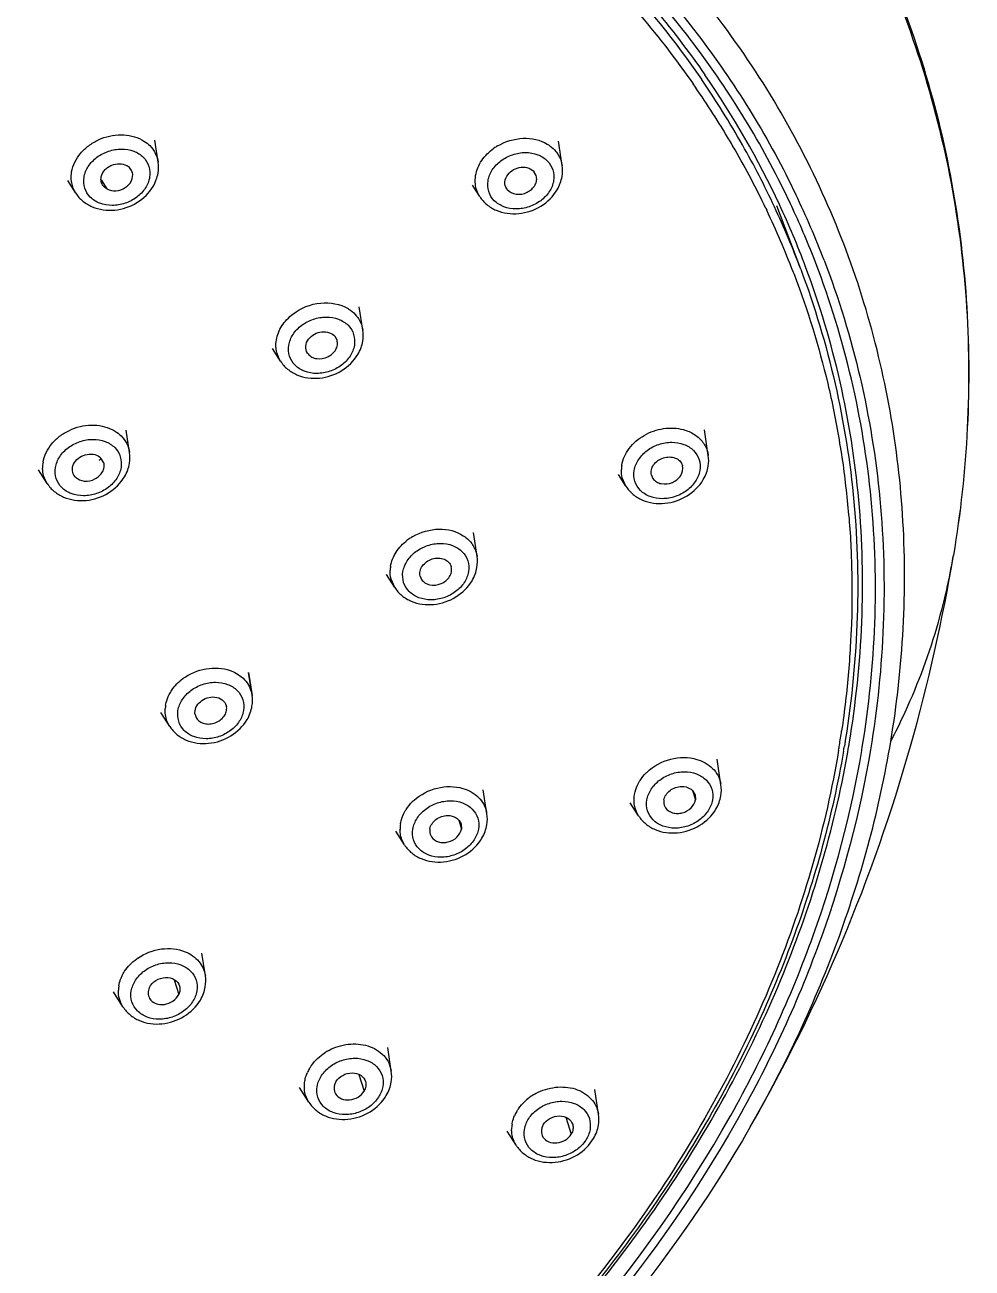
# Model space of a CAD drawing. Extents: x 11391 to 14551, y -233 to 2082.
# Drawn here: x 12485.5 to 12511.71, y 882.06 to 916.44 of the extents above; entities that cross this region are included whole.
import ezdxf

# ---------------------------------------------------------------- set-up
doc = ezdxf.new("R2010")
doc.units = 0
doc.header["$LTSCALE"] = 10
doc.header["$MEASUREMENT"] = 0
doc.layers.get('0').update_dxf_attribs({"linetype": 'CONTINUOUS'})

msp = doc.modelspace()

# ---------------------------------------------------------------- linework, layer by layer
at = {"color": 7, "linetype": 'Continuous'}
for p, q in [((12489.184, 912.648), (12489.091, 913.258)), ((12500.363, 912.551), (12500.259, 913.223)), ((12499.645, 912.273), (12499.593, 912.373)), ((12486.905, 911.79), (12486.684, 912.138)), ((12498.083, 911.693), (12497.885, 912.005)), ((12498.845, 911.891), (12498.831, 911.912)), ((12506.964, 909.684), (12506.303, 911.441)), ((12494.849, 908.001), (12494.75, 908.644)), ((12494.134, 907.72), (12494.08, 907.823)), ((12492.57, 907.144), (12492.351, 907.488)), ((12493.332, 907.342), (12493.315, 907.366)), ((12488.393, 904.619), (12488.299, 905.233)), ((12504.407, 904.538), (12504.299, 905.243)), ((12487.68, 904.332), (12487.602, 904.464)), ((12503.69, 904.261), (12503.694, 904.247)), ((12486.114, 903.761), (12485.872, 904.141)), ((12486.898, 903.935), (12486.856, 903.987)), ((12502.128, 903.681), (12501.922, 904.004)), ((12502.833, 903.991), (12502.875, 903.901)), ((12498.009, 901.742), (12497.907, 902.404)), ((12511.189, 901.772), (12511.189, 901.769)), ((12495.73, 900.884), (12495.504, 901.238)), ((12496.435, 901.194), (12496.474, 901.108)), ((12497.294, 901.461), (12497.296, 901.451)), ((12491.784, 897.901), (12491.687, 898.53)), ((12491.687, 898.53), (12491.785, 897.894)), ((12489.505, 897.043), (12489.258, 897.43)), ((12490.204, 897.385), (12490.246, 897.27)), ((12491.069, 897.616), (12491.078, 897.579)), ((12504.757, 895.427), (12504.648, 896.135)), ((12498.282, 894.623), (12498.179, 895.292)), ((12504.041, 895.148), (12504.049, 895.008)), ((12502.478, 894.569), (12502.249, 894.927)), ((12497.567, 894.341), (12497.575, 894.204)), ((12496.003, 893.765), (12495.761, 894.146)), ((12490.491, 890.144), (12490.395, 890.769)), ((12488.212, 889.286), (12487.946, 889.704)), ((12495.636, 887.505), (12495.536, 888.16)), ((12493.357, 886.647), (12493.097, 887.055)), ((12501.37, 886.315), (12501.264, 887.004)), ((12499.091, 885.457), (12498.841, 885.85)), ((12505.578, 885.985), (12505.597, 886.017))]:
    msp.add_line(p, q, dxfattribs=at)
at = {"color": 9, "linetype": 'Continuous'}
for p, q in [((12487.608, 912.161), (12487.769, 911.904)), ((12498.831, 911.912), (12498.845, 911.891)), ((12505.998, 911.366), (12506.023, 911.314)), ((12507.108, 909.726), (12507.098, 909.754)), ((12506.753, 909.614), (12506.758, 909.601)), ((12506.758, 909.601), (12506.78, 909.544)), ((12493.316, 907.366), (12493.332, 907.342)), ((12504.391, 904.617), (12504.407, 904.538)), ((12503.69, 904.262), (12503.694, 904.247)), ((12502.128, 903.681), (12502.027, 903.914)), ((12497.993, 901.82), (12498.009, 901.742)), ((12511.184, 901.737), (12511.189, 901.772)), ((12495.73, 900.884), (12495.629, 901.117)), ((12491.068, 897.615), (12491.078, 897.579)), ((12508.653, 896.371), (12508.657, 896.397)), ((12508.657, 896.397), (12508.668, 896.463)), ((12503.968, 895.267), (12504.049, 895.008)), ((12497.501, 894.45), (12497.575, 894.204)), ((12489.631, 890.036), (12489.753, 889.628)), ((12494.736, 887.416), (12494.881, 886.958)), ((12500.463, 886.231), (12500.615, 885.768)), ((12505.009, 886.25), (12505.027, 886.283)), ((12505.206, 886.157), (12505.189, 886.128)), ((12505.224, 886.19), (12505.206, 886.157))]:
    msp.add_line(p, q, dxfattribs=at)
for centre, radius, start, end in [((12483.788, 900.879), 24.798, 29.5859, 34.5406), ((12483.703, 900.641), 24.743, 30.8749, 34.9352), ((12484.178, 900.932), 24.186, 29.8897, 30.8608), ((12499.326, 911.826), 1.474, 120.7279, 125.2169), ((12484, 900.834), 24.39, 25.5847, 29.8803), ((12484.125, 901.075), 24.408, 25.0512, 29.5762), ((12484.461, 901.044), 24.554, 24.8309, 25.524), ((12484.544, 901.077), 24.709, 21.0072, 25.5923), ((12484.347, 900.996), 24.007, 21.0373, 25.455), ((12484.243, 901.132), 24.277, 20.6262, 25.048), ((12484.471, 901.05), 24.542, 21.0237, 24.8301), ((12486.873, 904.199), 0.886, 170.4965, 181.1004), ((12486.423, 905.689), 1.714, 311.3288, 313.8217), ((12502.895, 904.118), 0.894, 170.5051, 178.1961), ((12496.966, 901.025), 1.464, 122.4057, 127.3341), ((12496.977, 901.009), 1.484, 120.0501, 122.4139), ((12494.554, 904.549), 16.865, 344.0959, 350.4019), ((12496.497, 901.321), 0.894, 170.5051, 178.1961), ((12490.737, 897.191), 1.456, 123.1976, 126.518), ((12490.278, 897.48), 0.9, 170.5185, 176.2617), ((12480.055, 901.036), 28.341, 350.8282, 351.6542), ((12481.333, 900.832), 27.047, 350.539, 350.8237), ((12480.833, 901.141), 27.85, 350.342, 350.5384), ((12503.64, 894.799), 1.348, 133.4318, 134.6607), ((12503.954, 895.304), 0.812, 8.6974, 11.8963), ((12497.174, 893.986), 1.361, 131.9063, 134.6546), ((12497.479, 894.5), 0.812, 8.6974, 11.8963), ((12496.762, 894.204), 0.885, 170.5021, 181.0769), ((12489.441, 889.438), 1.452, 124.4345, 125.7747), ((12488.977, 889.724), 0.892, 170.516, 178.3585), ((12489.135, 889.681), 1.056, 154.4171, 159.5834), ((12494.609, 886.764), 1.493, 118.2234, 122.8082), ((12494.326, 887.02), 1.107, 149.4242, 156.096), ((12500.302, 885.634), 1.421, 123.9073, 133.0625), ((12500.341, 885.577), 1.49, 118.2202, 123.9523), ((12500.06, 885.831), 1.107, 149.4246, 156.0962), ((12499.851, 885.896), 0.887, 170.5072, 180.2012)]:
    msp.add_arc(centre, radius, start, end, dxfattribs=at)
at = {"color": 7, "linetype": 'Continuous'}
for centre, radius, start, end in [((12484.065, 901.041), 24.628, 25.0551, 34.6996), ((12488.074, 912.549), 1.128, 329.4741, 339.948), ((12499.252, 912.452), 1.128, 329.4741, 339.948), ((12484.413, 901.215), 24.239, 20.6268, 25.0323), ((12493.739, 907.903), 1.128, 329.4741, 339.948), ((12487.283, 904.52), 1.128, 329.4741, 339.948), ((12503.297, 904.44), 1.128, 329.4741, 339.948), ((12463.639, 909.696), 48.206, 344.1083, 350.5348), ((12496.899, 901.643), 1.128, 329.4741, 339.948), ((12490.674, 897.802), 1.128, 329.4741, 339.948), ((12464.889, 909.299), 46.895, 330.2337, 344.1572), ((12480.722, 901.072), 27.828, 350.2403, 350.5384), ((12503.646, 895.328), 1.128, 329.4741, 339.948), ((12497.172, 894.524), 1.128, 329.4741, 339.948), ((12489.381, 890.045), 1.128, 329.4741, 339.948), ((12494.526, 887.406), 1.128, 329.4741, 339.948), ((12500.26, 886.216), 1.128, 329.4741, 339.948)]:
    msp.add_arc(centre, radius, start, end, dxfattribs=at)
at = {"color": 9, "linetype": 'Continuous'}
for points, knots in [([(12509.455, 896.624), (12509.799, 898.691), (12510.033, 902.871), (12508.901, 909.007), (12506.323, 914.664), (12502.408, 919.603), (12497.327, 923.631), (12491.291, 926.602), (12484.536, 928.415), (12477.32, 929.015), (12469.909, 928.381), (12460.178, 925.943), (12451.155, 921.249), (12443.791, 914.71), (12439.367, 909.139), (12436.186, 903.078), (12434.954, 898.768), (12434.597, 896.623)], [0, 0, 0, 0, 0.057279, 0.113229, 0.168926, 0.225491, 0.283876, 0.344681, 0.408101, 0.473925, 0.541618, 0.610414, 0.747275, 0.814026, 0.878586, 0.940574, 1, 1, 1, 1]), ([(12435.366, 896.622), (12435.673, 898.38), (12436.639, 901.907), (12439.016, 906.946), (12442.278, 911.696), (12447.735, 917.53), (12456.234, 923.402), (12467.924, 927.558), (12480.07, 928.515), (12489.755, 926.473), (12496.463, 923.173), (12500.772, 920.007), (12504.311, 916.195), (12506.101, 913.269), (12506.828, 911.75)], [0, 0, 0, 0, 0.058256, 0.118591, 0.181072, 0.245532, 0.378538, 0.513692, 0.646024, 0.771485, 0.831227, 0.888946, 0.945009, 1, 1, 1, 1]), ([(12506.619, 911.625), (12505.897, 913.137), (12504.119, 916.048), (12500.603, 919.843), (12496.319, 922.994), (12489.649, 926.278), (12480.015, 928.31), (12467.935, 927.356), (12456.31, 923.217), (12447.862, 917.37), (12442.44, 911.563), (12439.203, 906.835), (12436.848, 901.821), (12435.894, 898.313), (12435.592, 896.564)], [0, 0, 0, 0, 0.054994, 0.111057, 0.168777, 0.228521, 0.353993, 0.486343, 0.621509, 0.754513, 0.818966, 0.881436, 0.941758, 1, 1, 1, 1]), ([(12474.913, 927.536), (12477.885, 927.698), (12483.746, 927.414), (12490.727, 925.434), (12495.68, 922.926), (12498.983, 920.654), (12501.867, 918.001), (12503.492, 915.99), (12504.215, 914.939)], [0, 0, 0, 0, 0.268409, 0.524543, 0.647787, 0.767816, 0.885019, 1, 1, 1, 1]), ([(12436.217, 896.386), (12436.489, 898.019), (12437.343, 901.295), (12439.45, 906), (12442.351, 910.466), (12447.225, 916.012), (12454.876, 921.747), (12465.54, 926.141), (12476.832, 927.752), (12486.074, 926.601), (12492.728, 924.167), (12497.156, 921.684), (12500.977, 918.578), (12503.079, 916.112), (12503.988, 914.81)], [0, 0, 0, 0, 0.057753, 0.117461, 0.179204, 0.242865, 0.374388, 0.508704, 0.641328, 0.768271, 0.829003, 0.887713, 0.944583, 1, 1, 1, 1]), ([(12502.797, 927.273), (12504.486, 925.657), (12507.478, 922.049), (12510.487, 915.716), (12511.828, 908.812), (12511.578, 904.101), (12511.19, 901.773)], [0, 0, 0, 0, 0.251318, 0.4983, 0.746183, 1, 1, 1, 1]), ([(12486.791, 912.375), (12486.822, 912.562), (12486.964, 912.839), (12487.258, 913.112), (12487.623, 913.329), (12488.14, 913.449), (12488.559, 913.359), (12488.732, 913.265)], [0, 0, 0, 0, 0.234828, 0.362618, 0.49438, 0.756396, 1, 1, 1, 1]), ([(12488.732, 913.265), (12488.753, 913.254), (12488.832, 913.207), (12488.905, 913.15), (12488.953, 913.102)], [0, 0, 0, 0, 0.254839, 1, 1, 1, 1]), ([(12498.572, 913.093), (12498.785, 913.22), (12499.259, 913.367), (12499.755, 913.263), (12499.951, 913.145)], [0, 0, 0, 0, 0.519227, 1, 1, 1, 1]), ([(12487.134, 912.229), (12487.151, 912.334), (12487.24, 912.547), (12487.484, 912.799), (12487.807, 912.967), (12488.164, 913.028), (12488.507, 912.973), (12488.787, 912.802), (12488.954, 912.534), (12488.965, 912.327), (12488.949, 912.229)], [0, 0, 0, 0, 0.121325, 0.252676, 0.390138, 0.526787, 0.656072, 0.775106, 0.887036, 1, 1, 1, 1]), ([(12488.953, 913.102), (12489.014, 913.04), (12489.118, 912.899), (12489.171, 912.732), (12489.184, 912.648)], [0, 0, 0, 0, 0.50306, 1, 1, 1, 1]), ([(12497.969, 912.278), (12497.993, 912.424), (12498.119, 912.717), (12498.344, 912.938), (12498.476, 913.031)], [0, 0, 0, 0, 0.479479, 1, 1, 1, 1]), ([(12498.312, 912.132), (12498.33, 912.238), (12498.418, 912.45), (12498.663, 912.702), (12498.985, 912.87), (12499.342, 912.932), (12499.685, 912.876), (12499.965, 912.706), (12500.132, 912.438), (12500.143, 912.23), (12500.127, 912.132)], [0, 0, 0, 0, 0.121325, 0.252677, 0.39014, 0.526788, 0.656071, 0.775106, 0.887034, 1, 1, 1, 1]), ([(12499.951, 913.145), (12499.974, 913.131), (12500.063, 913.073), (12500.141, 913), (12500.19, 912.939)], [0, 0, 0, 0, 0.256173, 1, 1, 1, 1]), ([(12500.19, 912.939), (12500.213, 912.911), (12500.296, 912.794), (12500.346, 912.656), (12500.363, 912.551)], [0, 0, 0, 0, 0.252664, 1, 1, 1, 1]), ([(12486.905, 911.79), (12486.85, 911.876), (12486.799, 912.007), (12486.782, 912.143), (12486.78, 912.177)], [0, 0, 0, 0, 0.747329, 1, 1, 1, 1]), ([(12488.949, 912.229), (12488.931, 912.123), (12488.842, 911.91), (12488.598, 911.658), (12488.275, 911.49), (12487.918, 911.429), (12487.575, 911.484), (12487.295, 911.655), (12487.128, 911.923), (12487.117, 912.13), (12487.134, 912.229)], [0, 0, 0, 0, 0.121325, 0.252676, 0.390138, 0.526787, 0.656072, 0.775106, 0.887036, 1, 1, 1, 1]), ([(12500.127, 912.132), (12500.109, 912.026), (12500.02, 911.813), (12499.776, 911.561), (12499.453, 911.393), (12499.096, 911.332), (12498.754, 911.387), (12498.473, 911.558), (12498.306, 911.826), (12498.296, 912.033), (12498.312, 912.132)], [0, 0, 0, 0, 0.121325, 0.252677, 0.39014, 0.526788, 0.656071, 0.775106, 0.887034, 1, 1, 1, 1]), ([(12508.668, 896.463), (12509.039, 898.722), (12509.226, 903.299), (12508.182, 907.768), (12507.38, 909.854)], [0, 0, 0, 0, 0.505969, 1, 1, 1, 1]), ([(12507.61, 909.934), (12508.42, 907.825), (12509.471, 903.307), (12509.274, 898.68), (12508.893, 896.397)], [0, 0, 0, 0, 0.493978, 1, 1, 1, 1]), ([(12506.78, 909.544), (12507.155, 908.56), (12507.544, 907.295), (12507.889, 905.75), (12508.023, 904.967), (12508.157, 904.181), (12508.237, 903.388), (12508.326, 902.592), (12508.355, 901.924), (12508.373, 901.388), (12508.378, 900.985), (12508.378, 900.582), (12508.387, 900.178), (12508.361, 899.772), (12508.332, 899.23), (12508.294, 898.551), (12508.205, 897.737), (12508.136, 897.194), (12508.096, 896.923)], [0, 0, 0, 0, 0.246402, 0.308217, 0.370227, 0.432205, 0.494508, 0.55673, 0.619368, 0.650747, 0.682189, 0.71363, 0.744991, 0.776775, 0.808545, 0.871986, 0.935879, 1, 1, 1, 1]), ([(12508.305, 896.563), (12508.674, 898.781), (12508.874, 903.276), (12507.879, 907.671), (12507.108, 909.726)], [0, 0, 0, 0, 0.506011, 1, 1, 1, 1]), ([(12492.915, 908.446), (12493.133, 908.614), (12493.653, 908.824), (12494.218, 908.728), (12494.438, 908.595)], [0, 0, 0, 0, 0.517766, 1, 1, 1, 1]), ([(12492.455, 907.728), (12492.478, 907.865), (12492.592, 908.141), (12492.796, 908.355), (12492.915, 908.446)], [0, 0, 0, 0, 0.480365, 1, 1, 1, 1]), ([(12494.438, 908.595), (12494.461, 908.581), (12494.549, 908.523), (12494.628, 908.45), (12494.677, 908.389)], [0, 0, 0, 0, 0.256173, 1, 1, 1, 1]), ([(12494.677, 908.389), (12494.7, 908.361), (12494.782, 908.245), (12494.833, 908.107), (12494.849, 908.001)], [0, 0, 0, 0, 0.252664, 1, 1, 1, 1]), ([(12492.799, 907.582), (12492.816, 907.688), (12492.905, 907.901), (12493.149, 908.153), (12493.472, 908.321), (12493.829, 908.382), (12494.172, 908.327), (12494.452, 908.156), (12494.619, 907.888), (12494.63, 907.681), (12494.613, 907.582)], [0, 0, 0, 0, 0.121325, 0.252677, 0.39014, 0.526788, 0.656071, 0.775106, 0.887034, 1, 1, 1, 1]), ([(12492.57, 907.144), (12492.516, 907.229), (12492.464, 907.358), (12492.447, 907.492), (12492.445, 907.526)], [0, 0, 0, 0, 0.747601, 1, 1, 1, 1]), ([(12494.613, 907.582), (12494.596, 907.477), (12494.507, 907.264), (12494.263, 907.012), (12493.94, 906.844), (12493.583, 906.782), (12493.24, 906.838), (12492.96, 907.009), (12492.793, 907.277), (12492.782, 907.484), (12492.799, 907.582)], [0, 0, 0, 0, 0.121325, 0.252677, 0.39014, 0.526788, 0.656071, 0.775106, 0.887034, 1, 1, 1, 1]), ([(12485.999, 904.346), (12486.03, 904.53), (12486.168, 904.803), (12486.455, 905.074), (12486.812, 905.292), (12487.32, 905.418), (12487.735, 905.339), (12487.91, 905.252)], [0, 0, 0, 0, 0.234368, 0.361784, 0.493225, 0.755275, 1, 1, 1, 1]), ([(12502.013, 904.265), (12502.041, 904.431), (12502.197, 904.764), (12502.62, 905.123), (12503.156, 905.312), (12503.54, 905.298), (12503.716, 905.25)], [0, 0, 0, 0, 0.232293, 0.486175, 0.748356, 1, 1, 1, 1]), ([(12486.343, 904.2), (12486.36, 904.305), (12486.449, 904.518), (12486.693, 904.77), (12487.016, 904.938), (12487.373, 905), (12487.716, 904.944), (12487.996, 904.774), (12488.163, 904.505), (12488.174, 904.298), (12488.157, 904.2)], [0, 0, 0, 0, 0.121325, 0.252677, 0.39014, 0.526788, 0.656071, 0.775106, 0.887034, 1, 1, 1, 1]), ([(12487.91, 905.252), (12487.933, 905.241), (12488.024, 905.191), (12488.107, 905.127), (12488.162, 905.073)], [0, 0, 0, 0, 0.256351, 1, 1, 1, 1]), ([(12488.162, 905.073), (12488.223, 905.011), (12488.327, 904.87), (12488.38, 904.703), (12488.393, 904.619)], [0, 0, 0, 0, 0.503052, 1, 1, 1, 1]), ([(12503.716, 905.25), (12503.825, 905.221), (12504.031, 905.133), (12504.196, 904.981), (12504.259, 904.895)], [0, 0, 0, 0, 0.515743, 1, 1, 1, 1]), ([(12502.356, 904.119), (12502.374, 904.225), (12502.463, 904.438), (12502.707, 904.69), (12503.03, 904.858), (12503.387, 904.919), (12503.729, 904.864), (12504.01, 904.693), (12504.177, 904.425), (12504.187, 904.218), (12504.171, 904.119)], [0, 0, 0, 0, 0.121325, 0.252677, 0.39014, 0.526788, 0.656071, 0.775106, 0.887034, 1, 1, 1, 1]), ([(12486.114, 903.761), (12486.055, 903.854), (12486.001, 903.998), (12485.988, 904.145), (12485.987, 904.182)], [0, 0, 0, 0, 0.746671, 1, 1, 1, 1]), ([(12488.157, 904.2), (12488.14, 904.094), (12488.051, 903.881), (12487.807, 903.629), (12487.484, 903.461), (12487.127, 903.4), (12486.784, 903.455), (12486.504, 903.626), (12486.337, 903.894), (12486.326, 904.101), (12486.343, 904.2)], [0, 0, 0, 0, 0.121325, 0.252677, 0.39014, 0.526788, 0.656071, 0.775106, 0.887034, 1, 1, 1, 1]), ([(12504.171, 904.119), (12504.153, 904.014), (12504.065, 903.801), (12503.82, 903.549), (12503.498, 903.381), (12503.141, 903.319), (12502.798, 903.375), (12502.518, 903.545), (12502.351, 903.813), (12502.34, 904.021), (12502.356, 904.119)], [0, 0, 0, 0, 0.121325, 0.252677, 0.39014, 0.526788, 0.656071, 0.775106, 0.887034, 1, 1, 1, 1]), ([(12495.615, 901.469), (12495.638, 901.606), (12495.753, 901.884), (12495.958, 902.098), (12496.079, 902.19)], [0, 0, 0, 0, 0.480287, 1, 1, 1, 1]), ([(12496.234, 902.293), (12496.451, 902.419), (12496.934, 902.561), (12497.435, 902.443), (12497.628, 902.316)], [0, 0, 0, 0, 0.520543, 1, 1, 1, 1]), ([(12497.628, 902.316), (12497.651, 902.302), (12497.738, 902.24), (12497.814, 902.162), (12497.861, 902.098)], [0, 0, 0, 0, 0.255637, 1, 1, 1, 1]), ([(12495.958, 901.323), (12495.976, 901.428), (12496.065, 901.641), (12496.309, 901.893), (12496.632, 902.061), (12496.989, 902.122), (12497.331, 902.067), (12497.612, 901.896), (12497.779, 901.628), (12497.789, 901.421), (12497.773, 901.323)], [0, 0, 0, 0, 0.121325, 0.252677, 0.39014, 0.526788, 0.656071, 0.775106, 0.887034, 1, 1, 1, 1]), ([(12497.773, 901.323), (12497.755, 901.217), (12497.667, 901.004), (12497.422, 900.752), (12497.1, 900.584), (12496.743, 900.523), (12496.4, 900.578), (12496.12, 900.749), (12495.953, 901.017), (12495.942, 901.224), (12495.958, 901.323)], [0, 0, 0, 0, 0.121325, 0.252677, 0.39014, 0.526788, 0.656071, 0.775106, 0.887034, 1, 1, 1, 1]), ([(12509.454, 896.622), (12509.593, 896.889), (12510.115, 897.956), (12510.531, 899.075), (12510.774, 899.928)], [0, 0, 0, 0, 0.253263, 1, 1, 1, 1]), ([(12489.94, 898.41), (12490.135, 898.538), (12490.578, 898.7), (12491.053, 898.645), (12491.255, 898.556)], [0, 0, 0, 0, 0.51451, 1, 1, 1, 1]), ([(12491.255, 898.556), (12491.391, 898.496), (12491.638, 898.32), (12491.762, 898.041), (12491.784, 897.901)], [0, 0, 0, 0, 0.513144, 1, 1, 1, 1]), ([(12489.488, 897.92), (12489.51, 897.962), (12489.61, 898.131), (12489.751, 898.273), (12489.87, 898.362)], [0, 0, 0, 0, 0.241999, 1, 1, 1, 1]), ([(12489.733, 897.482), (12489.751, 897.588), (12489.84, 897.801), (12490.084, 898.052), (12490.407, 898.221), (12490.764, 898.282), (12491.106, 898.227), (12491.387, 898.056), (12491.554, 897.788), (12491.564, 897.58), (12491.548, 897.482)], [0, 0, 0, 0, 0.121325, 0.252677, 0.39014, 0.526788, 0.656071, 0.775106, 0.887034, 1, 1, 1, 1]), ([(12489.39, 897.628), (12489.394, 897.653), (12489.415, 897.753), (12489.453, 897.851), (12489.488, 897.92)], [0, 0, 0, 0, 0.244244, 1, 1, 1, 1]), ([(12491.548, 897.482), (12491.53, 897.376), (12491.442, 897.163), (12491.197, 896.911), (12490.875, 896.743), (12490.518, 896.682), (12490.175, 896.737), (12489.895, 896.908), (12489.728, 897.176), (12489.717, 897.384), (12489.733, 897.482)], [0, 0, 0, 0, 0.121325, 0.252677, 0.39014, 0.526788, 0.656071, 0.775106, 0.887034, 1, 1, 1, 1]), ([(12466.852, 865.386), (12471.665, 865.386), (12481.371, 867.039), (12492.218, 872.682), (12499.353, 878.996), (12503.64, 884.375), (12506.732, 890.23), (12507.936, 894.395), (12508.289, 896.469)], [0, 0, 0, 0, 0.258775, 0.519132, 0.646124, 0.768949, 0.886903, 1, 1, 1, 1]), ([(12508.012, 896.386), (12507.659, 894.266), (12506.426, 890.005), (12504.332, 886.105), (12503.089, 884.235)], [0, 0, 0, 0, 0.489139, 1, 1, 1, 1]), ([(12505.027, 886.283), (12505.921, 887.873), (12507.434, 891.145), (12508.362, 894.633), (12508.653, 896.371)], [0, 0, 0, 0, 0.50872, 1, 1, 1, 1]), ([(12508.893, 896.397), (12508.6, 894.638), (12507.663, 891.109), (12506.131, 887.799), (12505.224, 886.19)], [0, 0, 0, 0, 0.491232, 1, 1, 1, 1]), ([(12505.597, 886.017), (12506.552, 887.685), (12508.167, 891.122), (12509.15, 894.793), (12509.454, 896.622)], [0, 0, 0, 0, 0.508985, 1, 1, 1, 1]), ([(12502.713, 895.778), (12502.893, 895.949), (12503.343, 896.193), (12503.859, 896.199), (12504.091, 896.131)], [0, 0, 0, 0, 0.507009, 1, 1, 1, 1]), ([(12504.091, 896.131), (12504.251, 896.084), (12504.55, 895.924), (12504.717, 895.623), (12504.749, 895.471)], [0, 0, 0, 0, 0.518134, 1, 1, 1, 1]), ([(12502.474, 895.471), (12502.488, 895.497), (12502.55, 895.6), (12502.627, 895.694), (12502.692, 895.758)], [0, 0, 0, 0, 0.244628, 1, 1, 1, 1]), ([(12502.706, 895.008), (12502.724, 895.113), (12502.813, 895.326), (12503.057, 895.578), (12503.38, 895.746), (12503.737, 895.808), (12504.079, 895.752), (12504.359, 895.582), (12504.526, 895.314), (12504.537, 895.106), (12504.521, 895.008)], [0, 0, 0, 0, 0.121325, 0.252677, 0.39014, 0.526788, 0.656071, 0.775106, 0.887034, 1, 1, 1, 1]), ([(12496.265, 894.999), (12496.446, 895.161), (12496.888, 895.391), (12497.391, 895.394), (12497.617, 895.328)], [0, 0, 0, 0, 0.507609, 1, 1, 1, 1]), ([(12497.617, 895.328), (12497.777, 895.281), (12498.075, 895.121), (12498.242, 894.82), (12498.274, 894.668)], [0, 0, 0, 0, 0.518134, 1, 1, 1, 1]), ([(12502.363, 895.154), (12502.367, 895.181), (12502.391, 895.291), (12502.434, 895.397), (12502.474, 895.471)], [0, 0, 0, 0, 0.243678, 1, 1, 1, 1]), ([(12496.232, 894.204), (12496.249, 894.31), (12496.338, 894.523), (12496.582, 894.775), (12496.905, 894.943), (12497.262, 895.004), (12497.605, 894.949), (12497.885, 894.778), (12498.052, 894.51), (12498.063, 894.303), (12498.046, 894.204)], [0, 0, 0, 0, 0.121325, 0.252677, 0.39014, 0.526788, 0.656071, 0.775106, 0.887034, 1, 1, 1, 1]), ([(12504.521, 895.008), (12504.503, 894.902), (12504.415, 894.689), (12504.17, 894.437), (12503.847, 894.269), (12503.49, 894.208), (12503.148, 894.263), (12502.868, 894.434), (12502.701, 894.702), (12502.69, 894.909), (12502.706, 895.008)], [0, 0, 0, 0, 0.121325, 0.252677, 0.39014, 0.526788, 0.656071, 0.775106, 0.887034, 1, 1, 1, 1]), ([(12495.888, 894.35), (12495.893, 894.377), (12495.916, 894.487), (12495.959, 894.593), (12496, 894.668)], [0, 0, 0, 0, 0.243678, 1, 1, 1, 1]), ([(12496, 894.668), (12496.014, 894.694), (12496.076, 894.797), (12496.153, 894.891), (12496.217, 894.954)], [0, 0, 0, 0, 0.244628, 1, 1, 1, 1]), ([(12502.478, 894.569), (12502.422, 894.657), (12502.369, 894.791), (12502.354, 894.93), (12502.352, 894.965)], [0, 0, 0, 0, 0.747094, 1, 1, 1, 1]), ([(12496.003, 893.765), (12495.944, 893.859), (12495.89, 894.002), (12495.877, 894.15), (12495.876, 894.187)], [0, 0, 0, 0, 0.746573, 1, 1, 1, 1]), ([(12498.046, 894.204), (12498.029, 894.098), (12497.94, 893.886), (12497.696, 893.634), (12497.373, 893.466), (12497.016, 893.404), (12496.673, 893.46), (12496.393, 893.63), (12496.226, 893.898), (12496.215, 894.106), (12496.232, 894.204)], [0, 0, 0, 0, 0.121325, 0.252677, 0.39014, 0.526788, 0.656071, 0.775106, 0.887034, 1, 1, 1, 1]), ([(12488.62, 890.635), (12488.813, 890.767), (12489.254, 890.939), (12489.731, 890.894), (12489.936, 890.81)], [0, 0, 0, 0, 0.513347, 1, 1, 1, 1]), ([(12488.182, 890.137), (12488.204, 890.183), (12488.309, 890.367), (12488.462, 890.522), (12488.593, 890.616)], [0, 0, 0, 0, 0.241006, 1, 1, 1, 1]), ([(12488.441, 889.725), (12488.458, 889.831), (12488.547, 890.044), (12488.791, 890.296), (12489.114, 890.464), (12489.471, 890.525), (12489.814, 890.47), (12490.094, 890.299), (12490.261, 890.031), (12490.272, 889.823), (12490.255, 889.725)], [0, 0, 0, 0, 0.121325, 0.252677, 0.39014, 0.526788, 0.656071, 0.775106, 0.887034, 1, 1, 1, 1]), ([(12489.936, 890.81), (12490.078, 890.752), (12490.338, 890.576), (12490.469, 890.288), (12490.491, 890.144)], [0, 0, 0, 0, 0.51413, 1, 1, 1, 1]), ([(12488.212, 889.286), (12488.169, 889.354), (12488.102, 889.505), (12488.083, 889.668), (12488.086, 889.75)], [0, 0, 0, 0, 0.497343, 1, 1, 1, 1]), ([(12490.255, 889.725), (12490.238, 889.619), (12490.149, 889.406), (12489.905, 889.155), (12489.582, 888.986), (12489.225, 888.925), (12488.882, 888.98), (12488.602, 889.151), (12488.435, 889.419), (12488.424, 889.627), (12488.441, 889.725)], [0, 0, 0, 0, 0.121325, 0.252677, 0.39014, 0.526788, 0.656071, 0.775106, 0.887034, 1, 1, 1, 1]), ([(12493.903, 888.08), (12494.07, 888.169), (12494.432, 888.285), (12494.814, 888.258), (12494.987, 888.204)], [0, 0, 0, 0, 0.511679, 1, 1, 1, 1]), ([(12494.987, 888.204), (12495.151, 888.154), (12495.383, 888.019), (12495.575, 887.742), (12495.624, 887.584), (12495.636, 887.505)], [0, 0, 0, 0, 0.51455, 0.758377, 1, 1, 1, 1]), ([(12493.373, 887.583), (12493.388, 887.608), (12493.453, 887.709), (12493.532, 887.8), (12493.598, 887.862)], [0, 0, 0, 0, 0.244119, 1, 1, 1, 1]), ([(12493.586, 887.086), (12493.603, 887.191), (12493.692, 887.404), (12493.936, 887.656), (12494.259, 887.824), (12494.616, 887.886), (12494.959, 887.83), (12495.239, 887.66), (12495.406, 887.392), (12495.417, 887.184), (12495.4, 887.086)], [0, 0, 0, 0, 0.121325, 0.252677, 0.39014, 0.526788, 0.656071, 0.775106, 0.887034, 1, 1, 1, 1]), ([(12493.242, 887.232), (12493.246, 887.252), (12493.262, 887.333), (12493.289, 887.412), (12493.314, 887.469)], [0, 0, 0, 0, 0.245716, 1, 1, 1, 1]), ([(12493.247, 886.918), (12493.231, 886.994), (12493.225, 887.101), (12493.238, 887.205), (12493.242, 887.232)], [0, 0, 0, 0, 0.745801, 1, 1, 1, 1]), ([(12495.4, 887.086), (12495.383, 886.98), (12495.294, 886.767), (12495.05, 886.515), (12494.727, 886.347), (12494.37, 886.286), (12494.027, 886.341), (12493.747, 886.512), (12493.58, 886.78), (12493.569, 886.987), (12493.586, 887.086)], [0, 0, 0, 0, 0.121325, 0.252677, 0.39014, 0.526788, 0.656071, 0.775106, 0.887034, 1, 1, 1, 1]), ([(12499.637, 886.89), (12499.804, 886.98), (12500.166, 887.095), (12500.548, 887.068), (12500.721, 887.015)], [0, 0, 0, 0, 0.511679, 1, 1, 1, 1]), ([(12500.721, 887.015), (12500.885, 886.964), (12501.117, 886.83), (12501.309, 886.552), (12501.358, 886.395), (12501.37, 886.315)], [0, 0, 0, 0, 0.51455, 0.758377, 1, 1, 1, 1]), ([(12499.107, 886.394), (12499.122, 886.419), (12499.186, 886.519), (12499.266, 886.61), (12499.332, 886.672)], [0, 0, 0, 0, 0.244119, 1, 1, 1, 1]), ([(12499.319, 885.896), (12499.337, 886.002), (12499.426, 886.215), (12499.67, 886.467), (12499.993, 886.635), (12500.35, 886.696), (12500.693, 886.641), (12500.973, 886.47), (12501.14, 886.202), (12501.151, 885.995), (12501.134, 885.896)], [0, 0, 0, 0, 0.121325, 0.252677, 0.39014, 0.526788, 0.656071, 0.775106, 0.887034, 1, 1, 1, 1]), ([(12505.189, 886.128), (12500.436, 877.728), (12483.969, 864.726), (12463.009, 863.694), (12453.911, 866.902)], [0, 0, 0, 0, 0.500104, 1, 1, 1, 1]), ([(12453.94, 867.122), (12462.994, 863.902), (12483.885, 864.906), (12500.289, 877.873), (12505.009, 886.25)], [0, 0, 0, 0, 0.499871, 1, 1, 1, 1]), ([(12498.976, 886.042), (12498.979, 886.062), (12498.996, 886.143), (12499.023, 886.222), (12499.048, 886.279)], [0, 0, 0, 0, 0.245716, 1, 1, 1, 1]), ([(12499.091, 885.457), (12499.03, 885.553), (12498.975, 885.702), (12498.964, 885.854), (12498.964, 885.893)], [0, 0, 0, 0, 0.746296, 1, 1, 1, 1]), ([(12501.134, 885.896), (12501.116, 885.79), (12501.028, 885.578), (12500.783, 885.326), (12500.461, 885.158), (12500.104, 885.096), (12499.761, 885.152), (12499.481, 885.322), (12499.314, 885.59), (12499.303, 885.798), (12499.319, 885.896)], [0, 0, 0, 0, 0.121325, 0.252677, 0.39014, 0.526788, 0.656071, 0.775106, 0.887034, 1, 1, 1, 1]), ([(12503.089, 884.235), (12501.091, 881.229), (12496.058, 875.685), (12486.553, 869.577), (12475.733, 865.933), (12468.113, 865.364), (12464.389, 865.598)], [0, 0, 0, 0, 0.241968, 0.494433, 0.749895, 1, 1, 1, 1])]:
    msp.add_open_spline(points, degree=3, knots=knots, dxfattribs=at)
at = {"color": 7, "linetype": 'Continuous'}
for points, knots in [([(12435.797, 896.514), (12436.071, 898.162), (12436.935, 901.471), (12439.067, 906.225), (12442.003, 910.739), (12446.94, 916.347), (12454.69, 922.144), (12465.49, 926.579), (12476.919, 928.194), (12486.265, 927.014), (12492.984, 924.538), (12497.448, 922.02), (12501.292, 918.873), (12503.401, 916.378), (12504.313, 915.061)], [0, 0, 0, 0, 0.057674, 0.11735, 0.179101, 0.242807, 0.374484, 0.50898, 0.641735, 0.768694, 0.829378, 0.887997, 0.94474, 1, 1, 1, 1]), ([(12502.897, 927.388), (12504.572, 925.755), (12507.538, 922.114), (12510.513, 915.748), (12511.833, 908.823), (12511.578, 904.104), (12511.189, 901.772)], [0, 0, 0, 0, 0.251042, 0.498265, 0.74639, 1, 1, 1, 1]), ([(12487.617, 912.271), (12487.636, 912.335), (12487.693, 912.427), (12487.803, 912.514), (12487.932, 912.582), (12488.111, 912.618), (12488.254, 912.585), (12488.313, 912.553)], [0, 0, 0, 0, 0.238093, 0.366825, 0.498502, 0.758233, 1, 1, 1, 1]), ([(12488.471, 912.36), (12488.46, 912.4), (12488.42, 912.478), (12488.351, 912.532), (12488.313, 912.553)], [0, 0, 0, 0, 0.488967, 1, 1, 1, 1]), ([(12498.859, 912.299), (12498.901, 912.356), (12499.015, 912.453), (12499.225, 912.516), (12499.436, 912.498), (12499.554, 912.421), (12499.593, 912.373)], [0, 0, 0, 0, 0.256589, 0.521759, 0.772983, 1, 1, 1, 1]), ([(12487.649, 912.014), (12487.625, 912.05), (12487.594, 912.137), (12487.604, 912.228), (12487.617, 912.271)], [0, 0, 0, 0, 0.491124, 1, 1, 1, 1]), ([(12487.769, 911.904), (12487.844, 911.864), (12488.027, 911.833), (12488.282, 911.922), (12488.466, 912.112), (12488.491, 912.287), (12488.471, 912.36)], [0, 0, 0, 0, 0.251191, 0.520202, 0.77507, 1, 1, 1, 1]), ([(12498.83, 911.911), (12498.794, 911.965), (12498.757, 912.109), (12498.817, 912.242), (12498.859, 912.299)], [0, 0, 0, 0, 0.479292, 1, 1, 1, 1]), ([(12498.845, 911.891), (12498.903, 911.82), (12499.097, 911.728), (12499.351, 911.777), (12499.524, 911.891), (12499.618, 912.007), (12499.666, 912.14), (12499.658, 912.232), (12499.646, 912.273)], [0, 0, 0, 0, 0.237023, 0.504587, 0.639855, 0.76853, 0.88771, 1, 1, 1, 1]), ([(12486.905, 911.79), (12486.958, 911.707), (12487.094, 911.555), (12487.449, 911.342), (12487.996, 911.273), (12488.617, 911.483), (12488.938, 911.794), (12489.045, 911.976)], [0, 0, 0, 0, 0.118133, 0.23883, 0.488884, 0.747812, 1, 1, 1, 1]), ([(12487.769, 911.904), (12487.757, 911.911), (12487.71, 911.94), (12487.671, 911.98), (12487.649, 912.014)], [0, 0, 0, 0, 0.257542, 1, 1, 1, 1]), ([(12498.083, 911.693), (12498.137, 911.61), (12498.272, 911.458), (12498.628, 911.245), (12499.175, 911.176), (12499.795, 911.386), (12500.117, 911.697), (12500.224, 911.879)], [0, 0, 0, 0, 0.118133, 0.23883, 0.488884, 0.747812, 1, 1, 1, 1]), ([(12506.964, 909.684), (12507.739, 907.625), (12508.74, 903.222), (12508.541, 898.719), (12508.171, 896.497)], [0, 0, 0, 0, 0.494166, 1, 1, 1, 1]), ([(12493.315, 907.366), (12493.279, 907.42), (12493.244, 907.562), (12493.304, 907.693), (12493.345, 907.749)], [0, 0, 0, 0, 0.479245, 1, 1, 1, 1]), ([(12493.332, 907.342), (12493.36, 907.307), (12493.434, 907.248), (12493.624, 907.189), (12493.885, 907.233), (12494.086, 907.406), (12494.152, 907.587), (12494.146, 907.679), (12494.134, 907.72)], [0, 0, 0, 0, 0.11581, 0.240534, 0.507576, 0.768403, 0.887793, 1, 1, 1, 1]), ([(12493.345, 907.749), (12493.388, 907.806), (12493.502, 907.904), (12493.712, 907.966), (12493.923, 907.949), (12494.04, 907.872), (12494.08, 907.823)], [0, 0, 0, 0, 0.256589, 0.521759, 0.772983, 1, 1, 1, 1]), ([(12492.57, 907.144), (12492.623, 907.06), (12492.759, 906.909), (12493.114, 906.696), (12493.661, 906.626), (12494.282, 906.836), (12494.603, 907.148), (12494.71, 907.33)], [0, 0, 0, 0, 0.118133, 0.23883, 0.488884, 0.747812, 1, 1, 1, 1]), ([(12486.856, 903.987), (12486.825, 904.037), (12486.791, 904.163), (12486.836, 904.283), (12486.869, 904.337)], [0, 0, 0, 0, 0.482432, 1, 1, 1, 1]), ([(12486.869, 904.337), (12486.906, 904.396), (12487.012, 904.501), (12487.218, 904.578), (12487.431, 904.576), (12487.557, 904.51), (12487.602, 904.464)], [0, 0, 0, 0, 0.251998, 0.5162, 0.769876, 1, 1, 1, 1]), ([(12486.898, 903.935), (12486.961, 903.872), (12487.152, 903.797), (12487.396, 903.851), (12487.559, 903.963), (12487.649, 904.075), (12487.695, 904.203), (12487.691, 904.292), (12487.68, 904.332)], [0, 0, 0, 0, 0.239661, 0.50706, 0.641534, 0.769233, 0.888118, 1, 1, 1, 1]), ([(12502.833, 903.991), (12502.821, 904.037), (12502.821, 904.14), (12502.888, 904.283), (12503.008, 904.399), (12503.161, 904.478), (12503.331, 904.501), (12503.492, 904.474), (12503.624, 904.392), (12503.676, 904.306), (12503.69, 904.261)], [0, 0, 0, 0, 0.113363, 0.235424, 0.367334, 0.504699, 0.640766, 0.769552, 0.888187, 1, 1, 1, 1]), ([(12486.114, 903.761), (12486.167, 903.678), (12486.303, 903.526), (12486.658, 903.313), (12487.205, 903.244), (12487.826, 903.454), (12488.147, 903.765), (12488.254, 903.947)], [0, 0, 0, 0, 0.118133, 0.23883, 0.488884, 0.747812, 1, 1, 1, 1]), ([(12502.874, 903.901), (12502.899, 903.864), (12502.968, 903.798), (12503.155, 903.727), (12503.372, 903.755), (12503.55, 903.864), (12503.682, 904.006), (12503.716, 904.161), (12503.694, 904.247)], [0, 0, 0, 0, 0.114892, 0.238057, 0.504433, 0.6409, 0.770825, 1, 1, 1, 1]), ([(12502.128, 903.681), (12502.181, 903.597), (12502.317, 903.445), (12502.672, 903.233), (12503.219, 903.163), (12503.84, 903.373), (12504.161, 903.685), (12504.268, 903.867)], [0, 0, 0, 0, 0.118133, 0.23883, 0.488884, 0.747812, 1, 1, 1, 1]), ([(12496.435, 901.194), (12496.423, 901.241), (12496.423, 901.344), (12496.49, 901.487), (12496.611, 901.603), (12496.766, 901.682), (12496.936, 901.705), (12497.098, 901.676), (12497.229, 901.593), (12497.28, 901.506), (12497.294, 901.461)], [0, 0, 0, 0, 0.113427, 0.235599, 0.367655, 0.505102, 0.641161, 0.769793, 0.888252, 1, 1, 1, 1]), ([(12496.473, 901.108), (12496.497, 901.07), (12496.566, 901.003), (12496.753, 900.931), (12497.022, 900.962), (12497.234, 901.13), (12497.31, 901.313), (12497.307, 901.408), (12497.296, 901.451)], [0, 0, 0, 0, 0.114451, 0.237423, 0.503272, 0.766373, 0.887065, 1, 1, 1, 1]), ([(12495.73, 900.884), (12495.783, 900.801), (12495.919, 900.649), (12496.274, 900.436), (12496.821, 900.367), (12497.442, 900.577), (12497.763, 900.888), (12497.87, 901.07)], [0, 0, 0, 0, 0.118133, 0.23883, 0.488884, 0.747812, 1, 1, 1, 1]), ([(12490.204, 897.385), (12490.195, 897.445), (12490.218, 897.579), (12490.348, 897.739), (12490.535, 897.845), (12490.682, 897.86), (12490.753, 897.853)], [0, 0, 0, 0, 0.224429, 0.472525, 0.738087, 1, 1, 1, 1]), ([(12490.753, 897.853), (12490.825, 897.845), (12490.964, 897.801), (12491.052, 897.679), (12491.07, 897.616)], [0, 0, 0, 0, 0.524841, 1, 1, 1, 1]), ([(12490.246, 897.27), (12490.269, 897.233), (12490.335, 897.168), (12490.466, 897.112), (12490.616, 897.101), (12490.816, 897.145), (12490.99, 897.269), (12491.077, 897.443), (12491.084, 897.536), (12491.078, 897.579)], [0, 0, 0, 0, 0.113382, 0.234902, 0.365173, 0.501007, 0.764566, 0.886409, 1, 1, 1, 1]), ([(12489.505, 897.043), (12489.558, 896.96), (12489.694, 896.808), (12490.049, 896.595), (12490.596, 896.526), (12491.217, 896.736), (12491.538, 897.048), (12491.645, 897.229)], [0, 0, 0, 0, 0.118133, 0.23883, 0.488884, 0.747812, 1, 1, 1, 1]), ([(12508.147, 896.355), (12507.841, 894.577), (12506.866, 891.012), (12504.441, 885.928), (12501.103, 881.154), (12495.521, 875.326), (12488.586, 870.704), (12480.882, 867.577), (12472.873, 865.529), (12464.635, 865.148), (12456.818, 866.579), (12451.439, 868.49), (12446.635, 871.204), (12442.543, 874.651), (12439.29, 878.736), (12437.742, 881.82), (12437.144, 883.409)], [0, 0, 0, 0, 0.058488, 0.119074, 0.181828, 0.24657, 0.380028, 0.44792, 0.515606, 0.647511, 0.711057, 0.772479, 0.831744, 0.889073, 0.944932, 1, 1, 1, 1]), ([(12503.178, 895.008), (12503.195, 895.11), (12503.301, 895.258), (12503.496, 895.358), (12503.612, 895.381), (12503.669, 895.382)], [0, 0, 0, 0, 0.474911, 0.737964, 1, 1, 1, 1]), ([(12503.669, 895.382), (12503.751, 895.383), (12503.875, 895.353), (12503.994, 895.25), (12504.03, 895.183), (12504.041, 895.148)], [0, 0, 0, 0, 0.524998, 0.766676, 1, 1, 1, 1]), ([(12503.178, 895.008), (12503.175, 894.989), (12503.169, 894.914), (12503.192, 894.837), (12503.223, 894.79)], [0, 0, 0, 0, 0.256357, 1, 1, 1, 1]), ([(12503.223, 894.79), (12503.267, 894.724), (12503.381, 894.65), (12503.551, 894.627), (12503.734, 894.652), (12503.938, 894.762), (12504.035, 894.925), (12504.049, 895.008)], [0, 0, 0, 0, 0.229168, 0.357129, 0.491088, 0.757707, 1, 1, 1, 1]), ([(12502.478, 894.569), (12502.531, 894.486), (12502.667, 894.334), (12503.022, 894.121), (12503.569, 894.052), (12504.19, 894.262), (12504.511, 894.573), (12504.618, 894.755)], [0, 0, 0, 0, 0.118133, 0.23883, 0.488884, 0.747812, 1, 1, 1, 1]), ([(12496.703, 894.204), (12496.72, 894.307), (12496.826, 894.454), (12497.022, 894.555), (12497.137, 894.578), (12497.194, 894.579)], [0, 0, 0, 0, 0.47491, 0.737964, 1, 1, 1, 1]), ([(12497.194, 894.579), (12497.277, 894.58), (12497.402, 894.549), (12497.522, 894.444), (12497.557, 894.376), (12497.567, 894.341)], [0, 0, 0, 0, 0.525019, 0.766589, 1, 1, 1, 1]), ([(12496.003, 893.765), (12496.056, 893.682), (12496.192, 893.53), (12496.547, 893.318), (12497.094, 893.248), (12497.715, 893.458), (12498.036, 893.77), (12498.143, 893.952)], [0, 0, 0, 0, 0.118133, 0.23883, 0.488884, 0.747812, 1, 1, 1, 1]), ([(12496.703, 894.204), (12496.7, 894.185), (12496.695, 894.111), (12496.717, 894.036), (12496.747, 893.989)], [0, 0, 0, 0, 0.257163, 1, 1, 1, 1]), ([(12496.747, 893.989), (12496.789, 893.922), (12496.904, 893.847), (12497.074, 893.823), (12497.258, 893.848), (12497.463, 893.957), (12497.561, 894.121), (12497.575, 894.204)], [0, 0, 0, 0, 0.228837, 0.356747, 0.490752, 0.757512, 1, 1, 1, 1]), ([(12488.943, 889.822), (12488.92, 889.773), (12488.893, 889.668), (12488.924, 889.562), (12488.95, 889.518)], [0, 0, 0, 0, 0.513865, 1, 1, 1, 1]), ([(12488.943, 889.822), (12488.981, 889.902), (12489.116, 890.039), (12489.38, 890.121), (12489.644, 890.069), (12489.758, 889.929), (12489.777, 889.856)], [0, 0, 0, 0, 0.257545, 0.528414, 0.778223, 1, 1, 1, 1]), ([(12489.777, 889.856), (12489.782, 889.837), (12489.795, 889.761), (12489.778, 889.681), (12489.753, 889.628)], [0, 0, 0, 0, 0.243156, 1, 1, 1, 1]), ([(12488.212, 889.286), (12488.265, 889.203), (12488.401, 889.051), (12488.756, 888.839), (12489.303, 888.769), (12489.924, 888.979), (12490.245, 889.291), (12490.352, 889.472)], [0, 0, 0, 0, 0.118133, 0.23883, 0.488884, 0.747812, 1, 1, 1, 1]), ([(12488.95, 889.518), (12488.988, 889.457), (12489.118, 889.356), (12489.364, 889.338), (12489.6, 889.428), (12489.718, 889.556), (12489.753, 889.628)], [0, 0, 0, 0, 0.225688, 0.479557, 0.747048, 1, 1, 1, 1]), ([(12494.105, 887.214), (12494.149, 887.288), (12494.286, 887.413), (12494.543, 887.48), (12494.796, 887.424), (12494.902, 887.289), (12494.922, 887.218)], [0, 0, 0, 0, 0.260467, 0.530379, 0.778526, 1, 1, 1, 1]), ([(12494.105, 887.214), (12494.075, 887.162), (12494.036, 887.046), (12494.067, 886.926), (12494.096, 886.878)], [0, 0, 0, 0, 0.517007, 1, 1, 1, 1]), ([(12494.922, 887.218), (12494.934, 887.177), (12494.938, 887.084), (12494.905, 886.997), (12494.881, 886.958)], [0, 0, 0, 0, 0.48406, 1, 1, 1, 1]), ([(12493.357, 886.647), (12493.41, 886.564), (12493.546, 886.412), (12493.901, 886.199), (12494.448, 886.13), (12495.069, 886.34), (12495.39, 886.651), (12495.497, 886.833)], [0, 0, 0, 0, 0.118133, 0.23883, 0.488884, 0.747812, 1, 1, 1, 1]), ([(12494.096, 886.878), (12494.132, 886.819), (12494.255, 886.722), (12494.49, 886.697), (12494.721, 886.774), (12494.841, 886.89), (12494.881, 886.958)], [0, 0, 0, 0, 0.224974, 0.477042, 0.74407, 1, 1, 1, 1]), ([(12499.839, 886.024), (12499.882, 886.098), (12500.019, 886.222), (12500.275, 886.29), (12500.527, 886.236), (12500.634, 886.102), (12500.655, 886.032)], [0, 0, 0, 0, 0.260299, 0.530108, 0.778426, 1, 1, 1, 1]), ([(12500.655, 886.032), (12500.667, 885.99), (12500.672, 885.896), (12500.639, 885.808), (12500.615, 885.768)], [0, 0, 0, 0, 0.483952, 1, 1, 1, 1]), ([(12505.578, 885.985), (12500.732, 877.541), (12484.131, 864.456), (12463.022, 863.349), (12453.811, 866.504)], [0, 0, 0, 0, 0.5, 1, 1, 1, 1]), ([(12499.839, 886.024), (12499.808, 885.972), (12499.77, 885.855), (12499.801, 885.734), (12499.831, 885.686)], [0, 0, 0, 0, 0.517107, 1, 1, 1, 1]), ([(12499.831, 885.686), (12499.867, 885.628), (12499.991, 885.532), (12500.225, 885.508), (12500.455, 885.586), (12500.575, 885.701), (12500.615, 885.768)], [0, 0, 0, 0, 0.225312, 0.477495, 0.744099, 1, 1, 1, 1]), ([(12499.091, 885.457), (12499.144, 885.374), (12499.28, 885.222), (12499.635, 885.01), (12500.182, 884.94), (12500.803, 885.15), (12501.124, 885.462), (12501.231, 885.644)], [0, 0, 0, 0, 0.118133, 0.23883, 0.488884, 0.747812, 1, 1, 1, 1])]:
    msp.add_open_spline(points, degree=3, knots=knots, dxfattribs=at)
for points in [[(12489.182, 912.345), (12489.198, 912.445), (12489.2, 912.548), (12489.184, 912.648)], [(12500.36, 912.249), (12500.377, 912.348), (12500.378, 912.451), (12500.363, 912.551)], [(12489.133, 912.162), (12489.155, 912.222), (12489.172, 912.283), (12489.182, 912.345)], [(12500.312, 912.065), (12500.333, 912.125), (12500.35, 912.186), (12500.36, 912.249)], [(12494.798, 907.516), (12494.82, 907.575), (12494.836, 907.637), (12494.847, 907.699)], [(12494.847, 907.699), (12494.863, 907.799), (12494.865, 907.902), (12494.849, 908.001)], [(12488.391, 904.317), (12488.407, 904.416), (12488.408, 904.519), (12488.393, 904.619)], [(12488.342, 904.133), (12488.364, 904.193), (12488.38, 904.254), (12488.391, 904.317)], [(12504.404, 904.236), (12504.421, 904.336), (12504.422, 904.439), (12504.407, 904.538)], [(12504.356, 904.053), (12504.378, 904.112), (12504.394, 904.174), (12504.404, 904.236)], [(12498.006, 901.439), (12498.023, 901.539), (12498.024, 901.642), (12498.009, 901.742)], [(12497.958, 901.256), (12497.98, 901.316), (12497.996, 901.377), (12498.006, 901.439)], [(12491.781, 897.599), (12491.798, 897.698), (12491.799, 897.801), (12491.784, 897.901)], [(12491.733, 897.416), (12491.755, 897.475), (12491.771, 897.537), (12491.781, 897.599)], [(12504.754, 895.125), (12504.771, 895.224), (12504.772, 895.327), (12504.757, 895.427)], [(12504.706, 894.941), (12504.727, 895.001), (12504.744, 895.062), (12504.754, 895.125)], [(12498.28, 894.321), (12498.296, 894.42), (12498.298, 894.524), (12498.282, 894.623)], [(12498.231, 894.138), (12498.253, 894.197), (12498.269, 894.259), (12498.28, 894.321)], [(12490.44, 889.659), (12490.462, 889.718), (12490.478, 889.78), (12490.489, 889.842)], [(12490.489, 889.842), (12490.505, 889.941), (12490.507, 890.045), (12490.491, 890.144)], [(12495.634, 887.203), (12495.65, 887.302), (12495.652, 887.405), (12495.636, 887.505)], [(12495.585, 887.019), (12495.607, 887.079), (12495.623, 887.14), (12495.634, 887.203)], [(12501.367, 886.013), (12501.384, 886.112), (12501.385, 886.216), (12501.37, 886.315)], [(12501.319, 885.83), (12501.341, 885.889), (12501.357, 885.951), (12501.367, 886.013)]]:
    msp.add_open_spline(points, degree=3, dxfattribs=at)
at = {"color": 9, "linetype": 'Continuous'}
for points in [[(12486.78, 912.177), (12486.776, 912.243), (12486.78, 912.309), (12486.791, 912.375)], [(12497.961, 912.041), (12497.953, 912.119), (12497.956, 912.2), (12497.969, 912.278)], [(12498.083, 911.693), (12498.017, 911.797), (12497.975, 911.919), (12497.961, 912.041)], [(12492.445, 907.526), (12492.441, 907.593), (12492.444, 907.662), (12492.455, 907.728)], [(12504.259, 904.895), (12504.319, 904.812), (12504.365, 904.716), (12504.391, 904.617)], [(12502.027, 903.914), (12502.007, 903.989), (12501.999, 904.068), (12502.001, 904.146)], [(12497.861, 902.098), (12497.921, 902.016), (12497.967, 901.92), (12497.993, 901.82)], [(12495.629, 901.117), (12495.609, 901.192), (12495.601, 901.271), (12495.603, 901.349)], [(12489.386, 897.362), (12489.378, 897.42), (12489.376, 897.48), (12489.38, 897.538)], [(12489.505, 897.043), (12489.444, 897.139), (12489.403, 897.25), (12489.386, 897.362)], [(12502.352, 894.965), (12502.349, 895.028), (12502.353, 895.092), (12502.363, 895.154)], [(12488.097, 889.871), (12488.108, 889.932), (12488.124, 889.992), (12488.145, 890.05)], [(12493.598, 887.862), (12493.66, 887.92), (12493.728, 887.973), (12493.8, 888.019)], [(12493.357, 886.647), (12493.305, 886.729), (12493.267, 886.822), (12493.247, 886.918)]]:
    msp.add_open_spline(points, degree=3, dxfattribs=at)

doc.saveas('drawing.dxf')
